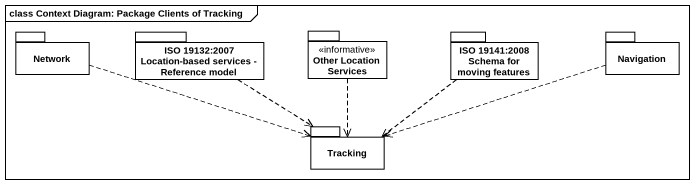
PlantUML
@startuml
mainframe class Context Diagram: Package Clients of Tracking
package "Network" as Network_ {
}
package "ISO 19132:2007 Location-based services - Reference model" as ISO_19132_2007_Location {
}
package "Other Location Services" as Other_Location_Services <<informative>> {
}
package "ISO 19141:2008 Schema for moving features" as ISO_19141_2008_Schema_for {
}
package Navigation {
}
package Tracking {
}
Network_ .right.> Tracking
ISO_19132_2007_Location ..> Tracking
Other_Location_Services ..> Tracking
ISO_19141_2008_Schema_for ..> Tracking
Navigation .left.> Tracking
@enduml
